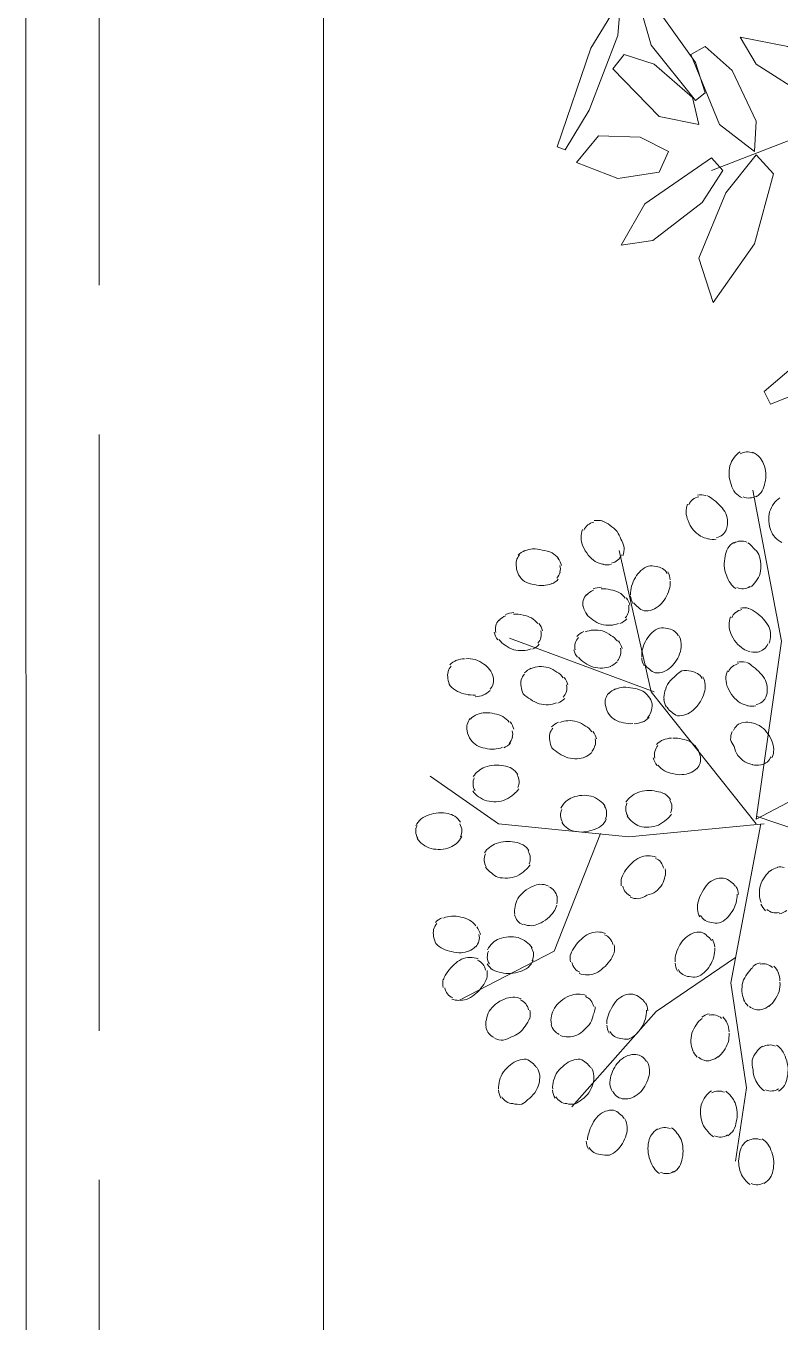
# Model space of a CAD drawing. Header units: metres. Extents: x 14 to 155, y 0 to 125.
# Drawn here: x 18.404 to 19.162, y 118.012 to 119.317 of the extents above; entities that cross this region are included whole.
import ezdxf

# ---------------------------------------------------------------- set-up
doc = ezdxf.new("R2010")
doc.units = ezdxf.units.M
doc.layers.add('PDF_Geometry', color=7, linetype='Continuous', true_color=0xc0c0c0)

msp = doc.modelspace()

# ---------------------------------------------------------------- linework, layer by layer
at = {"layer": 'PDF_Geometry', "color": 0, "lineweight": 5}
msp.add_lwpolyline([(18.7041, 90.0848), (18.4048, 90.3857), (18.4036, 121.0868), (40.4037, 121.0877), (40.4048, 90.3865), (40.1056, 90.3865), (40.1044, 120.7884), (18.7029, 120.7876), (18.7041, 90.3857)], dxfattribs=at)
at = {"layer": 'PDF_Geometry', "color": 0, "lineweight": 0}
for points in [[(18.4773, 119.6562), (18.4773, 119.056)], [(19.2951, 119.2497), (19.0934, 119.1713)], [(18.4773, 118.9056), (18.4773, 118.3054)], [(19.3687, 118.7552), (19.3479, 118.7088), (19.263, 118.584), (19.1382, 118.5184), (19.1638, 118.6976), (19.135, 118.8496)], [(19.1382, 118.5135), (19.0326, 118.6464), (19.0006, 118.7888)], [(19.0358, 118.6464), (18.8902, 118.7007)], [(19.1463, 118.5135), (19.0103, 118.5007), (18.879, 118.5135), (18.8102, 118.5615)], [(19.1431, 118.5135), (19.1127, 118.3535), (19.1287, 118.2478), (19.1175, 118.1742)], [(19.4392, 118.4703), (19.3767, 118.4495), (19.2887, 118.4703), (19.1383, 118.5215)], [(19.1175, 118.3791), (19.0375, 118.3247), (18.9527, 118.2286)], [(18.4773, 118.1551), (18.4774, 117.5549)]]:
    msp.add_lwpolyline(points, dxfattribs=at)
for points in [[(18.9462, 119.1921), (18.9702, 119.2321), (18.999, 119.3073), (19.0022, 119.3442), (18.9718, 119.2945), (18.9382, 119.1953)], [(19.087, 119.2497), (19.0774, 119.28), (19.0454, 119.3249), (19.0214, 119.3361), (19.0326, 119.2977), (19.0774, 119.2417)], [(19.2278, 119.2369), (19.191, 119.2449), (19.1382, 119.2785), (19.1222, 119.3057), (19.1702, 119.2962), (19.2358, 119.2498)], [(19.087, 119.2961), (19.1142, 119.2721), (19.1382, 119.2209), (19.1366, 119.1904), (19.1015, 119.2177), (19.0726, 119.2881)], [(19.0054, 119.2881), (19.0358, 119.2785), (19.0743, 119.2449), (19.0806, 119.2177), (19.0407, 119.2257), (18.9942, 119.2737)], [(19.0214, 119.2049), (19.0502, 119.1904), (19.0406, 119.1696), (18.999, 119.1632), (18.9574, 119.1793), (18.9798, 119.2064)], [(19.1046, 119.1713), (19.0838, 119.1393), (19.0342, 119.1009), (19.0023, 119.0961), (19.0263, 119.1377), (19.0934, 119.1841)], [(19.1078, 119.1489), (19.1382, 119.1873), (19.1558, 119.1681), (19.1366, 119.0977), (19.095, 119.0384), (19.0806, 119.0833)], [(19.1463, 118.9488), (19.1782, 118.976), (19.2407, 119.0048), (19.2743, 119.0048), (19.2375, 118.9696), (19.1527, 118.936)]]:
    msp.add_lwpolyline(points, close=True, dxfattribs=at)
for points in [[(19.1221, 118.8882, 0.112979), (19.1161, 118.8824, 0.092185), (19.1119, 118.8741, 0.074265), (19.111, 118.8646, 0.074849), (19.1131, 118.8552, 0.088992), (19.1171, 118.847, 0.102553), (19.1242, 118.8418)], [(19.1384, 118.843, 0.107116), (19.1444, 118.8488, 0.092185), (19.1471, 118.8571, 0.074265), (19.1479, 118.8666, 0.074849), (19.1458, 118.8761, 0.088992), (19.1418, 118.8826, 0.102553), (19.1347, 118.8878)], [(19.0693, 118.8356, 0.102), (19.0678, 118.8273, 0.09382), (19.0697, 118.8189, 0.075517), (19.0749, 118.8098, 0.072693), (19.0821, 118.8034, 0.088362), (19.0902, 118.8007)], [(19.1079, 118.8092, 0.102), (19.1094, 118.8175, 0.09382), (19.1077, 118.826, 0.075517), (19.1024, 118.8334, 0.072693), (19.0953, 118.8398, 0.088362), (19.0887, 118.8442)], [(19.1621, 118.8418, 0.112979), (19.1561, 118.836, 0.092185), (19.1518, 118.8277, 0.074265), (19.1511, 118.8182, 0.074849), (19.1531, 118.8088, 0.088992), (19.1572, 118.8022, 0.102553), (19.1642, 118.797)], [(18.9637, 118.81, 0.102), (18.9622, 118.8017, 0.09382), (18.964, 118.7933, 0.075517), (18.9694, 118.7842, 0.072693), (18.9764, 118.7778, 0.088362), (18.9846, 118.775)], [(19.004, 118.7836, 0.102), (19.0055, 118.7919, 0.09382), (19.0021, 118.8004, 0.075517), (18.9983, 118.8078, 0.072693), (18.9912, 118.8142, 0.088362), (18.9831, 118.8186)], [(19.1157, 118.797, 0.112979), (19.1097, 118.7912, 0.092185), (19.1071, 118.783, 0.074265), (19.1062, 118.7734, 0.074849), (19.1083, 118.764, 0.088992), (19.1123, 118.7558, 0.102553), (19.1178, 118.7506)], [(19.132, 118.7518, 0.112979), (19.138, 118.7577, 0.088824), (19.1423, 118.7659, 0.074265), (19.143, 118.7754, 0.074849), (19.141, 118.7848, 0.088992), (19.1354, 118.7914, 0.102553), (19.13, 118.7966)], [(18.9394, 118.7808, 0.087268), (18.933, 118.7865, 0.079764), (18.923, 118.7893, 0.081618), (18.9134, 118.7904)], [(18.8971, 118.7786, 0.116174), (18.897, 118.772, 0.105482), (18.8992, 118.7645, 0.087268), (18.9051, 118.7575, 0.072677), (18.9151, 118.7545, 0.081618), (18.9246, 118.7537)], [(19.044, 118.7707, 0.132733), (19.0376, 118.7727, 0.102689), (19.0298, 118.7732, 0.089013), (19.0224, 118.7687, 0.073797), (19.0168, 118.7617, 0.072677), (19.013, 118.7529, 0.090683), (19.0119, 118.7443)], [(19.0197, 118.7318, 0.12226), (19.0255, 118.728, 0.102689), (19.0338, 118.7291, 0.089013), (19.0413, 118.7337, 0.073797), (19.0469, 118.7408, 0.072677), (19.0507, 118.7495, 0.090683), (19.0518, 118.7581)], [(19.0066, 118.7409, 0.087268), (19.0002, 118.7466, 0.072677), (18.9918, 118.7494, 0.081618), (18.9822, 118.7503)], [(18.9186, 118.7152, 0.087268), (18.9122, 118.7209, 0.079764), (18.9037, 118.7237, 0.081618), (18.8942, 118.7247)], [(18.9675, 118.7247, 0.087268), (18.9739, 118.719, 0.079764), (18.9823, 118.7146, 0.081618), (18.9919, 118.7137)], [(19.1125, 118.7219, 0.102), (19.111, 118.7137, 0.09382), (19.1128, 118.7052, 0.075517), (19.1182, 118.6961, 0.072693), (19.1253, 118.6898, 0.088362), (19.1318, 118.6871)], [(19.1512, 118.6956, 0.102), (19.1527, 118.7038, 0.09382), (19.1509, 118.7124, 0.075517), (19.1455, 118.7198, 0.072693), (19.1385, 118.7261, 0.088362), (19.1303, 118.7306)], [(18.9986, 118.6976, 0.087268), (18.9922, 118.7034, 0.079764), (18.9837, 118.7078, 0.081618), (18.9742, 118.7087)], [(19.0552, 118.7082, 0.132733), (19.0488, 118.7103, 0.102689), (19.0411, 118.7108, 0.089013), (19.0336, 118.7063, 0.073797), (19.028, 118.6992, 0.072677), (19.0241, 118.6905, 0.090683), (19.0232, 118.6819)], [(18.8795, 118.6991, 0.087268), (18.8858, 118.6934, 0.072677), (18.8943, 118.6889, 0.081618), (18.9038, 118.6881)], [(19.0309, 118.6693, 0.132733), (19.0368, 118.6656, 0.102689), (19.045, 118.6667, 0.089013), (19.0525, 118.6713, 0.073797), (19.0581, 118.6783, 0.072677), (19.062, 118.6871, 0.090683), (19.0629, 118.6957)], [(18.8737, 118.6549, 0.126761), (18.8736, 118.6615, 0.105482), (18.87, 118.669, 0.087268), (18.8642, 118.6745, 0.072677), (18.8557, 118.679, 0.081618), (18.8462, 118.6799)], [(18.9594, 118.6815, 0.087268), (18.9658, 118.6758, 0.079764), (18.9743, 118.6714, 0.081618), (18.9838, 118.6705)], [(18.8283, 118.6666, 0.116174), (18.8282, 118.6599, 0.105482), (18.8304, 118.6525, 0.087268), (18.8378, 118.647, 0.079764), (18.8463, 118.6442, 0.081618), (18.8558, 118.6433)], [(18.9442, 118.6608, 0.087268), (18.9378, 118.6665, 0.079764), (18.9293, 118.6709, 0.081618), (18.9199, 118.6719)], [(19.0792, 118.665, 0.12226), (19.0728, 118.6672, 0.102689), (19.0635, 118.6676, 0.089013), (19.0576, 118.663, 0.073797), (19.0504, 118.656, 0.072677), (19.0465, 118.6473, 0.090683), (19.0456, 118.6387)], [(19.1093, 118.6676, 0.102), (19.1078, 118.6593, 0.09382), (19.1096, 118.6508, 0.075517), (19.115, 118.6418, 0.072693), (19.1221, 118.6354, 0.088362), (19.1303, 118.6326)], [(19.148, 118.6412, 0.102), (19.1495, 118.6495, 0.09382), (19.1477, 118.658, 0.075517), (19.1423, 118.6654, 0.072693), (19.1352, 118.6718, 0.088362), (19.1287, 118.6762)], [(18.9019, 118.6586, 0.116174), (18.9018, 118.652, 0.105482), (18.904, 118.6445, 0.087268), (18.9114, 118.639, 0.079764), (18.9199, 118.6346, 0.081618), (18.9294, 118.6336)], [(19.0533, 118.6261, 0.132733), (19.0592, 118.6225, 0.102689), (19.0674, 118.6236, 0.089013), (19.0749, 118.6281, 0.073797), (19.0821, 118.6367, 0.072677), (19.086, 118.6454, 0.090683), (19.0869, 118.6541)], [(19.0322, 118.6261, 0.116174), (19.0337, 118.6344, 0.105482), (19.03, 118.6419, 0.087268), (19.0242, 118.6473, 0.072677), (19.0142, 118.6502, 0.081618), (19.0046, 118.6511)], [(18.9867, 118.6394, 0.116174), (18.9866, 118.6328, 0.105482), (18.9905, 118.6237, 0.087268), (18.9963, 118.6182, 0.079764), (19.0047, 118.6154, 0.081618), (19.0142, 118.6145)], [(18.8475, 118.6138, 0.116174), (18.8474, 118.6072, 0.105482), (18.8512, 118.5981, 0.087268), (18.8571, 118.5926, 0.072677), (18.8655, 118.5897, 0.081618), (18.875, 118.5888)], [(18.8898, 118.616, 0.087268), (18.8834, 118.6217, 0.079764), (18.875, 118.6245, 0.081618), (18.8654, 118.6254)], [(18.973, 118.6064, 0.087268), (18.9667, 118.6121, 0.079764), (18.9581, 118.6165, 0.081618), (18.9487, 118.6175)], [(19.1544, 118.5804, 0.102), (19.1559, 118.5886, 0.09382), (19.1541, 118.5971, 0.075517), (19.1488, 118.6061, 0.072693), (19.1417, 118.6125, 0.088362), (19.1335, 118.6153)], [(18.9307, 118.6042, 0.116174), (18.9306, 118.5975, 0.105482), (18.9328, 118.5901, 0.087268), (18.9402, 118.5846, 0.079764), (18.9488, 118.5802, 0.081618), (18.9582, 118.5792)], [(19.1141, 118.6067, 0.102), (19.1126, 118.5985, 0.09382), (19.1161, 118.5916, 0.075517), (19.1198, 118.5825, 0.072693), (19.1269, 118.5761, 0.088362), (19.135, 118.5734)], [(19.0818, 118.5749, 0.126761), (19.0817, 118.5831, 0.105482), (19.078, 118.5906, 0.087268), (19.0722, 118.5961, 0.072677), (19.0638, 118.599, 0.081618), (19.0543, 118.5999)], [(18.8984, 118.5633, 0.107116), (18.8926, 118.5693, 0.092185), (18.8843, 118.572, 0.074265), (18.8748, 118.5728, 0.074849), (18.8654, 118.5707, 0.088992), (18.8588, 118.5667, 0.102553), (18.8537, 118.5612)], [(19.0395, 118.5727, 0.087268), (19.0459, 118.567, 0.079764), (19.0543, 118.5642, 0.081618), (19.0639, 118.5632)], [(18.8532, 118.547, 0.112979), (18.859, 118.541, 0.092185), (18.8673, 118.5368, 0.074265), (18.8768, 118.5359, 0.074849), (18.8862, 118.538, 0.088992), (18.8944, 118.5436, 0.102553), (18.8995, 118.549)], [(18.9864, 118.5312, 0.112979), (18.9806, 118.5372, 0.092185), (18.9724, 118.5415, 0.074265), (18.9628, 118.5423, 0.074849), (18.9534, 118.5403, 0.088992), (18.9469, 118.5363, 0.102553), (18.9417, 118.5293)], [(19.0521, 118.5377, 0.112979), (19.0463, 118.5437, 0.092185), (19.038, 118.5463, 0.074265), (19.0284, 118.5472, 0.074849), (19.0191, 118.5451, 0.088992), (19.0125, 118.5411, 0.102553), (19.0073, 118.5356)], [(18.8408, 118.5153, 0.112979), (18.835, 118.5213, 0.092185), (18.8284, 118.5239, 0.074265), (18.8188, 118.5248, 0.074849), (18.8094, 118.5227, 0.088992), (18.8012, 118.5187, 0.102553), (18.796, 118.5116)], [(19.0085, 118.5214, 0.112979), (19.0143, 118.5154, 0.092185), (19.0209, 118.5112, 0.074265), (19.0304, 118.5103, 0.074849), (19.0399, 118.5124, 0.088992), (19.048, 118.518, 0.102553), (19.0532, 118.5235)], [(18.9428, 118.515, 0.112979), (18.9487, 118.509, 0.092185), (18.9553, 118.5063, 0.074265), (18.9649, 118.5055, 0.074849), (18.9743, 118.5076, 0.088992), (18.9824, 118.5115, 0.102553), (18.9876, 118.5187)], [(18.7972, 118.499, 0.107116), (18.8031, 118.493, 0.092185), (18.8113, 118.4888, 0.074265), (18.8208, 118.4879, 0.074849), (18.8302, 118.49, 0.088992), (18.8368, 118.494, 0.102553), (18.842, 118.501)], [(18.9815, 118.5039), (18.9351, 118.3855), (18.8391, 118.3359, -0.102), (18.8322, 118.3373)], [(18.9097, 118.4864, 0.112979), (18.9038, 118.4924, 0.088824), (18.8955, 118.4951, 0.074265), (18.886, 118.4959, 0.074849), (18.8767, 118.4939, 0.088992), (18.87, 118.4899, 0.102553), (18.8648, 118.4844)], [(18.8661, 118.4702, 0.107116), (18.8719, 118.4642, 0.088824), (18.8785, 118.4599, 0.074265), (18.888, 118.4591, 0.074849), (18.8975, 118.4611, 0.088992), (18.9056, 118.4668, 0.102553), (18.9108, 118.4723)], [(19.0378, 118.48, 0.102), (19.0296, 118.4815, 0.09382), (19.0211, 118.4798, 0.075517), (19.0136, 118.4744, 0.072693), (19.0073, 118.4673, 0.088362), (19.0029, 118.4591, 0.109496), (19.0026, 118.4514)], [(19.0115, 118.4398, 0.102), (19.0197, 118.4383, 0.09382), (19.0283, 118.4417, 0.075517), (19.0373, 118.4454, 0.072693), (19.0436, 118.4526, 0.088362), (19.0464, 118.4607)], [(19.1128, 118.4554, 0.132733), (19.1053, 118.459, 0.102689), (19.0971, 118.4579, 0.089013), (19.0896, 118.4534, 0.073797), (19.084, 118.4448, 0.072677), (19.0801, 118.4361, 0.090683), (19.0792, 118.4274)], [(19.1527, 118.4667, 0.087268), (19.147, 118.4604, 0.072677), (19.1425, 118.4518, 0.081618), (19.1415, 118.4424)], [(18.929, 118.4513, 0.102), (18.9207, 118.4528, 0.09382), (18.9139, 118.4509, 0.075517), (18.9048, 118.4456, 0.072693), (18.8985, 118.4385, 0.088362), (18.8957, 118.4303, 0.109496), (18.8954, 118.4226)], [(18.9042, 118.4126, 0.102), (18.9125, 118.4111, 0.09382), (18.9194, 118.4129, 0.075517), (18.9284, 118.4183, 0.072693), (18.9348, 118.4253, 0.088362), (18.9376, 118.4318)], [(19.0869, 118.4165, 0.12226), (19.0933, 118.4143, 0.102689), (19.101, 118.4139, 0.089013), (19.1085, 118.4184, 0.073797), (19.1141, 118.4255, 0.072677), (19.118, 118.4342, 0.090683), (19.119, 118.4428)], [(18.8562, 118.4111, 0.087268), (18.8498, 118.4168, 0.072677), (18.8413, 118.4197, 0.081618), (18.8318, 118.4206)], [(18.8138, 118.4074, 0.116174), (18.8138, 118.4007, 0.105482), (18.816, 118.3932, 0.087268), (18.8234, 118.3878, 0.079764), (18.8319, 118.385, 0.081618), (18.8414, 118.3839)], [(18.9866, 118.4033, 0.102), (18.9784, 118.4048, 0.09382), (18.9699, 118.4029, 0.075517), (18.9624, 118.3976, 0.072693), (18.9561, 118.3905, 0.088362), (18.9517, 118.3823)], [(19.0888, 118.401, 0.12226), (19.0829, 118.4047, 0.102689), (19.0747, 118.4035, 0.089013), (19.0673, 118.399, 0.073797), (19.0616, 118.392, 0.072677), (19.0577, 118.3832, 0.090683), (19.0568, 118.3746)], [(18.9128, 118.3888, 0.107116), (18.907, 118.3948, 0.092185), (18.8988, 118.3991, 0.074265), (18.8892, 118.3999, 0.074849), (18.8798, 118.3979, 0.088992), (18.8732, 118.3939, 0.102553), (18.8681, 118.3867)], [(18.9603, 118.363, 0.102), (18.9685, 118.3615, 0.09382), (18.977, 118.3633, 0.075517), (18.9845, 118.3686, 0.072693), (18.9909, 118.3757, 0.088362), (18.9953, 118.3838, 0.109496), (18.9955, 118.3917)], [(18.8586, 118.3777, 0.102), (18.8503, 118.3792, 0.09382), (18.8419, 118.3773, 0.075517), (18.8344, 118.372, 0.072693), (18.8281, 118.3649, 0.088362), (18.8237, 118.3567)], [(19.0645, 118.362, 0.132733), (19.0709, 118.3599, 0.102689), (19.0786, 118.3595, 0.089013), (19.0861, 118.364, 0.073797), (19.0917, 118.371, 0.072677), (19.0956, 118.3798, 0.090683), (19.0966, 118.3884)], [(18.8677, 118.3726, 0.112979), (18.8735, 118.3666, 0.092185), (18.8817, 118.3639, 0.074265), (18.8912, 118.3631, 0.074849), (18.9007, 118.3651, 0.088992), (18.9088, 118.3691, 0.102553), (18.914, 118.3763)], [(19.135, 118.369, 0.087268), (19.1293, 118.3627, 0.072677), (19.1248, 118.3542, 0.081618), (19.124, 118.3448)], [(18.8407, 118.3359, 0.09382), (18.849, 118.3377, 0.075517), (18.8564, 118.343, 0.072693), (18.8628, 118.3501, 0.088362), (18.8672, 118.3582)], [(19.1511, 118.3299, 0.087268), (19.1568, 118.3363, 0.072677), (19.1613, 118.3448, 0.081618), (19.1622, 118.3543)], [(18.9674, 118.3408, 0.102), (18.9592, 118.3423, 0.09382), (18.9506, 118.3405, 0.075517), (18.9416, 118.3352, 0.072693), (18.9353, 118.3281, 0.088362), (18.9324, 118.3199)], [(19.0216, 118.3386, 0.12226), (19.0141, 118.3422, 0.102689), (19.0059, 118.3411, 0.089013), (18.9984, 118.3366, 0.073797), (18.9928, 118.328, 0.072677), (18.9889, 118.3192, 0.090683), (18.9879, 118.3122)], [(18.9018, 118.3376, 0.102), (18.8935, 118.3391, 0.09382), (18.8851, 118.3373, 0.075517), (18.876, 118.332, 0.072693), (18.8696, 118.3249, 0.088362), (18.8668, 118.3167, 0.109496), (18.8665, 118.3089)], [(18.9411, 118.3006, 0.102), (18.9493, 118.2991, 0.09382), (18.9579, 118.3009, 0.075517), (18.9653, 118.3062, 0.072693), (18.9716, 118.3133, 0.088362), (18.9744, 118.3214, 0.109496), (18.9763, 118.3293)], [(18.8754, 118.2974, 0.102), (18.8837, 118.2959, 0.09382), (18.8922, 118.2993, 0.075517), (18.8996, 118.303, 0.072693), (18.906, 118.3101, 0.088362), (18.9104, 118.3182)], [(18.9957, 118.2997, 0.12226), (19.0021, 118.2975, 0.102689), (19.0098, 118.297, 0.089013), (19.0173, 118.3016, 0.073797), (19.0229, 118.3087, 0.072677), (19.0268, 118.3174, 0.090683), (19.0278, 118.326)], [(19.0839, 118.3178, 0.087268), (19.0781, 118.3115, 0.072677), (19.0736, 118.303, 0.081618), (19.0727, 118.2935)], [(19.0999, 118.2788, 0.087268), (19.1056, 118.2851, 0.072677), (19.1101, 118.2936, 0.081618), (19.111, 118.303)], [(19.1445, 118.2897, 0.107116), (19.1385, 118.2839, 0.092185), (19.1343, 118.2757, 0.074265), (19.1351, 118.2661, 0.074849), (19.1371, 118.2567, 0.088992), (19.1411, 118.2501, 0.102553), (19.1466, 118.2449)], [(19.1608, 118.2445, 0.112979), (19.1668, 118.2503, 0.092185), (19.1695, 118.2586, 0.074265), (19.1703, 118.2681, 0.074849), (19.1682, 118.2775, 0.088992), (19.1642, 118.2857, 0.102553), (19.1588, 118.2909)], [(18.9128, 118.2729, 0.12226), (18.9069, 118.2766, 0.102689), (18.8987, 118.2755, 0.089013), (18.8912, 118.271, 0.073797), (18.884, 118.2639, 0.072677), (18.8801, 118.2552, 0.090683), (18.8791, 118.2466)], [(18.9672, 118.2729, 0.12226), (18.9613, 118.2766, 0.102689), (18.9531, 118.2755, 0.089013), (18.9456, 118.271, 0.073797), (18.9384, 118.2639, 0.072677), (18.9345, 118.2552, 0.090683), (18.9336, 118.2466)], [(19.0232, 118.2793, 0.132733), (19.0173, 118.2815, 0.102689), (19.009, 118.2803, 0.089013), (19.0016, 118.2757, 0.073797), (18.996, 118.2687, 0.072677), (18.9922, 118.26, 0.090683), (18.9911, 118.2514)], [(18.9989, 118.2388, 0.132733), (19.0053, 118.2367, 0.102689), (19.0131, 118.2379, 0.089013), (19.0205, 118.2424, 0.073797), (19.0261, 118.2494, 0.072677), (19.03, 118.2582, 0.090683), (19.031, 118.2668)], [(18.8869, 118.234, 0.132733), (18.8933, 118.232, 0.102689), (18.9026, 118.2315, 0.089013), (18.9084, 118.236, 0.073797), (18.9157, 118.243, 0.072677), (18.9196, 118.2517, 0.090683), (18.9205, 118.2604)], [(18.9414, 118.234, 0.132733), (18.9477, 118.232, 0.102689), (18.9554, 118.2315, 0.089013), (18.9629, 118.236, 0.073797), (18.97, 118.243, 0.072677), (18.974, 118.2517, 0.090683), (18.9749, 118.2604)], [(19.0933, 118.2449, 0.112979), (19.0873, 118.2391, 0.088824), (19.0831, 118.2308, 0.074265), (19.0823, 118.2213, 0.074849), (19.0843, 118.2119, 0.088992), (19.09, 118.2037, 0.102553), (19.0954, 118.1985)], [(19.1096, 118.1996, 0.112979), (19.1156, 118.2054, 0.088824), (19.1183, 118.2138, 0.074265), (19.119, 118.2233, 0.074849), (19.1171, 118.2327, 0.088992), (19.113, 118.2393, 0.102553), (19.1076, 118.2444)], [(19.0008, 118.2217, 0.12226), (18.9949, 118.2254, 0.102689), (18.9866, 118.2243, 0.089013), (18.9792, 118.2198, 0.073797), (18.9736, 118.2112, 0.072677), (18.9698, 118.2023, 0.090683), (18.9687, 118.1954)], [(18.9749, 118.1828, 0.132733), (18.9813, 118.1808, 0.102689), (18.9907, 118.1802, 0.089013), (18.9981, 118.1848, 0.073797), (19.0037, 118.1918, 0.072677), (19.0075, 118.2006, 0.090683), (19.0086, 118.2092)], [(19.039, 118.2065, 0.112979), (19.033, 118.2007, 0.088824), (19.0302, 118.194, 0.074265), (19.0295, 118.1844, 0.074849), (19.0315, 118.1751, 0.088992), (19.0355, 118.1669, 0.102553), (19.041, 118.1617)], [(19.0552, 118.1629, 0.112979), (19.0612, 118.1687, 0.088824), (19.0639, 118.1769, 0.074265), (19.0646, 118.1865, 0.074849), (19.0627, 118.1959, 0.088992), (19.0586, 118.2024, 0.102553), (19.0531, 118.2076)], [(19.1464, 118.1516, 0.112979), (19.1524, 118.1574, 0.092185), (19.1551, 118.1642, 0.074265), (19.1559, 118.1737, 0.074849), (19.1539, 118.183, 0.088992), (19.1499, 118.1913, 0.102553), (19.1443, 118.1964)], [(19.1302, 118.1953, 0.112979), (19.1242, 118.1895, 0.092185), (19.1215, 118.1812, 0.074265), (19.1207, 118.1717, 0.074849), (19.1227, 118.1622, 0.088992), (19.1267, 118.1557, 0.102553), (19.1322, 118.1505)]]:
    msp.add_lwpolyline(points, format="xyb", dxfattribs=at)
for centre, radius, start, end in [((19.0833, 118.8287), 0.0145, 101.4224, 128.1323), ((18.9777, 118.8031), 0.0145, 101.4224, 128.1323), ((18.9132, 118.7708), 0.0196, 112.6548, 137.2282), ((18.928, 118.7703), 0.0133, 345.5536, 14.4508), ((18.9899, 118.7904), 0.0145, 281.4224, 308.1323), ((18.9248, 118.7732), 0.0196, 292.6548, 317.2282), ((18.982, 118.7307), 0.0196, 112.6548, 137.2282), ((18.9784, 118.7351), 0.0145, 165.9421, 192.4485), ((18.9969, 118.7303), 0.0133, 345.5536, 14.4508), ((18.894, 118.7051), 0.0196, 112.6548, 137.2282), ((18.9937, 118.7333), 0.0196, 292.6548, 317.2282), ((19.1266, 118.7151), 0.0145, 101.4224, 128.1323), ((18.8892, 118.7097), 0.0133, 165.5536, 194.4508), ((18.9088, 118.7047), 0.0133, 345.5536, 14.4508), ((18.9724, 118.6891), 0.0196, 112.6548, 137.2282), ((18.9057, 118.7077), 0.0196, 292.6548, 317.2282), ((18.9703, 118.6919), 0.0145, 165.9421, 192.4485), ((18.9877, 118.6873), 0.0145, 345.9421, 12.4485), ((18.8444, 118.6603), 0.0196, 112.6548, 137.2282), ((18.9196, 118.6523), 0.0196, 112.6548, 137.2282), ((18.984, 118.6901), 0.0196, 292.6548, 317.2282), ((19.1234, 118.6607), 0.0145, 101.4224, 128.1323), ((18.9334, 118.6504), 0.0145, 345.9421, 12.4485), ((18.8561, 118.6613), 0.0196, 292.6548, 317.2282), ((18.9313, 118.6532), 0.0196, 292.6548, 317.2282), ((19.0044, 118.6315), 0.0196, 112.6548, 137.2282), ((19.1355, 118.648), 0.0145, 281.4224, 308.1323), ((18.8652, 118.6058), 0.0196, 112.6548, 137.2282), ((18.9468, 118.5979), 0.0196, 112.6548, 137.2282), ((19.0161, 118.634), 0.0196, 292.6548, 317.2282), ((19.1282, 118.6015), 0.0145, 101.4224, 128.1323), ((18.88, 118.6038), 0.0133, 345.5536, 14.4508), ((18.8768, 118.6084), 0.0196, 292.6548, 317.2282), ((18.9621, 118.5961), 0.0145, 345.9421, 12.4485), ((19.0525, 118.5803), 0.0196, 112.6548, 137.2282), ((18.9584, 118.5988), 0.0196, 292.6548, 317.2282), ((19.0492, 118.5832), 0.0133, 165.5536, 194.4508), ((19.1404, 118.5873), 0.0145, 281.4224, 308.1323), ((19.0641, 118.5828), 0.0196, 292.6548, 317.2282), ((19.163, 118.4558), 0.0145, 75.9421, 102.4485), ((19.1611, 118.4405), 0.0196, 202.6548, 227.2282), ((18.83, 118.4011), 0.0196, 112.6548, 137.2282), ((19.1584, 118.4384), 0.0145, 255.9421, 282.4485), ((18.8465, 118.399), 0.0133, 345.5536, 14.4508), ((18.8416, 118.4035), 0.0196, 292.6548, 317.2282), ((19.1454, 118.3582), 0.0145, 75.9421, 102.4485), ((19.1426, 118.3561), 0.0196, 22.6548, 47.2282), ((19.1436, 118.3445), 0.0196, 202.6548, 227.2282), ((19.1407, 118.3408), 0.0145, 255.9421, 282.4485), ((19.0942, 118.307), 0.0145, 75.9421, 102.4485), ((19.0914, 118.3049), 0.0196, 22.6548, 47.2282), ((19.0923, 118.2932), 0.0196, 202.6548, 227.2282), ((19.0895, 118.2896), 0.0145, 255.9421, 282.4485)]:
    msp.add_arc(centre, radius, start, end, dxfattribs=at)
for points in [[(19.1287, 118.888), (19.1264, 118.8879), (19.1242, 118.8871), (19.1223, 118.886)], [(19.1352, 118.8868), (19.1332, 118.8877), (19.1309, 118.8882), (19.1287, 118.888)], [(19.0745, 118.8402), (19.0727, 118.8387), (19.0714, 118.8369), (19.0705, 118.8348)], [(19.0876, 118.8443), (19.0849, 118.8449), (19.082, 118.8449), (19.0792, 118.8445)], [(19.1253, 118.8429), (19.1273, 118.8419), (19.1296, 118.8415), (19.1318, 118.8417)], [(19.1318, 118.8417), (19.1341, 118.8417), (19.1362, 118.8425), (19.1382, 118.8436)], [(18.9688, 118.8146), (18.967, 118.8131), (18.9657, 118.8113), (18.9649, 118.8092)], [(18.9836, 118.8187), (18.9809, 118.8193), (18.978, 118.8193), (18.9753, 118.8189)], [(19.1045, 118.8047), (19.1062, 118.8061), (19.1076, 118.808), (19.1084, 118.8101)], [(19.0897, 118.8005), (19.0924, 118.7998), (19.0953, 118.7998), (19.098, 118.8003)], [(19.0985, 118.8018), (19.1007, 118.8023), (19.1028, 118.8032), (19.1045, 118.8046)], [(19.1223, 118.7983), (19.12, 118.7982), (19.1179, 118.7975), (19.1159, 118.7963)], [(19.1288, 118.7971), (19.1268, 118.7981), (19.1245, 118.7985), (19.1223, 118.7983)], [(18.9003, 118.7845), (18.8988, 118.7828), (18.8976, 118.7808), (18.8971, 118.7786)], [(18.9138, 118.7904), (18.9109, 118.7902), (18.9081, 118.7896), (18.9054, 118.7885)], [(18.9989, 118.7791), (19.0007, 118.7805), (19.002, 118.7824), (19.0028, 118.7845)], [(18.9425, 118.7736), (18.9418, 118.7763), (18.9406, 118.7789), (18.9388, 118.7811)], [(18.9841, 118.7749), (18.9868, 118.7742), (18.9897, 118.7742), (18.9924, 118.7747)], [(19.0486, 118.7658), (19.0475, 118.7678), (19.046, 118.7695), (19.044, 118.7707)], [(18.9378, 118.7611), (18.9393, 118.7628), (18.9404, 118.7648), (18.941, 118.7669)], [(19.0518, 118.7592), (19.0515, 118.7621), (19.0507, 118.7648), (19.0493, 118.7672)], [(18.9243, 118.7536), (18.9272, 118.7538), (18.93, 118.7544), (18.9326, 118.7555)], [(18.9675, 118.7444), (18.966, 118.7427), (18.9649, 118.7408), (18.9643, 118.7386)], [(18.9826, 118.7519), (18.9797, 118.7517), (18.9769, 118.7512), (18.9742, 118.7501)], [(19.1189, 118.7516), (19.121, 118.7507), (19.1232, 118.7502), (19.1255, 118.7504)], [(19.1255, 118.7504), (19.1277, 118.7505), (19.1299, 118.7513), (19.1318, 118.7525)], [(18.9644, 118.732), (18.9651, 118.7293), (18.9663, 118.7267), (18.9681, 118.7245)], [(19.0113, 118.7336), (19.0106, 118.7363), (19.0094, 118.7389), (19.0076, 118.7411)], [(19.0119, 118.7431), (19.0122, 118.7403), (19.013, 118.7376), (19.0144, 118.7351)], [(19.0151, 118.7366), (19.0162, 118.7347), (19.0177, 118.733), (19.0197, 118.7318)], [(19.1308, 118.7306), (19.1281, 118.7313), (19.1252, 118.7313), (19.1225, 118.7308)], [(18.8795, 118.7188), (18.878, 118.7171), (18.8768, 118.7152), (18.8763, 118.713)], [(18.8946, 118.7263), (18.8916, 118.7261), (18.8888, 118.7256), (18.8862, 118.7245)], [(19.0066, 118.7211), (19.0081, 118.7228), (19.0092, 118.7247), (19.0098, 118.7269)], [(19.1176, 118.7265), (19.1158, 118.7251), (19.1145, 118.7232), (19.1137, 118.7212)], [(18.8748, 118.7065), (18.8754, 118.7037), (18.8766, 118.7011), (18.8784, 118.699)], [(18.9232, 118.708), (18.9226, 118.7107), (18.9214, 118.7133), (18.9196, 118.7155)], [(18.9745, 118.7087), (18.9716, 118.7085), (18.9688, 118.708), (18.9662, 118.7068)], [(18.9915, 118.7136), (18.9944, 118.7138), (18.9972, 118.7143), (18.9998, 118.7155)], [(19.0598, 118.7034), (19.0586, 118.7053), (19.0571, 118.707), (19.0552, 118.7082)], [(18.9186, 118.6955), (18.9201, 118.6972), (18.9212, 118.6991), (18.9217, 118.7013)], [(18.9595, 118.7013), (18.958, 118.6996), (18.9569, 118.6976), (18.9563, 118.6955)], [(19.0033, 118.6903), (19.0027, 118.693), (19.0014, 118.6957), (18.9997, 118.6978)], [(19.0629, 118.6953), (19.0627, 118.6981), (19.0619, 118.7008), (19.0605, 118.7033)], [(19.1461, 118.6895), (19.1479, 118.6909), (19.1492, 118.6928), (19.15, 118.6948)], [(18.845, 118.6799), (18.8421, 118.6797), (18.8392, 118.6792), (18.8366, 118.678)], [(18.9035, 118.688), (18.9064, 118.6882), (18.9092, 118.6887), (18.9118, 118.6899)], [(18.9548, 118.6888), (18.9555, 118.6861), (18.9567, 118.6835), (18.9585, 118.6813)], [(18.9986, 118.6779), (19.0001, 118.6795), (19.0012, 118.6815), (19.0018, 118.6837)], [(19.0231, 118.6807), (19.0234, 118.6779), (19.0241, 118.6751), (19.0255, 118.6727)], [(19.1329, 118.6869), (19.1356, 118.6862), (19.1385, 118.6862), (19.1412, 118.6867)], [(19.1401, 118.6866), (19.1423, 118.6871), (19.1444, 118.688), (19.1461, 118.6894)], [(18.8315, 118.6724), (18.83, 118.6707), (18.8288, 118.6688), (18.8283, 118.6666)], [(18.9202, 118.672), (18.9172, 118.6718), (18.9144, 118.6712), (18.9118, 118.6701)], [(18.9835, 118.6704), (18.9864, 118.6705), (18.9892, 118.6711), (18.9919, 118.6722)], [(19.0264, 118.6742), (19.0275, 118.6722), (19.029, 118.6705), (19.031, 118.6693)], [(19.1144, 118.6721), (19.1126, 118.6706), (19.1113, 118.6688), (19.1105, 118.6667)], [(19.1276, 118.6763), (19.1249, 118.6769), (19.122, 118.6769), (19.1193, 118.6765)], [(18.8706, 118.6491), (18.8721, 118.6508), (18.8732, 118.6527), (18.8737, 118.6549)], [(18.9051, 118.6645), (18.9036, 118.6628), (18.9024, 118.6608), (18.9019, 118.6586)], [(18.9488, 118.6535), (18.9482, 118.6562), (18.947, 118.6588), (18.9452, 118.661)], [(19.0838, 118.6601), (19.0826, 118.6621), (19.0811, 118.6638), (19.0792, 118.665)], [(19.087, 118.6537), (19.0868, 118.6565), (19.086, 118.6592), (19.0846, 118.6616)], [(18.8555, 118.6416), (18.8584, 118.6418), (18.8612, 118.6423), (18.8638, 118.6434)], [(18.9442, 118.6411), (18.9457, 118.6428), (18.9468, 118.6448), (18.9473, 118.6469)], [(18.9899, 118.6452), (18.9884, 118.6435), (18.9873, 118.6416), (18.9867, 118.6394)], [(19.005, 118.6511), (19.0021, 118.651), (18.9993, 118.6504), (18.9967, 118.6493)], [(19.1445, 118.6366), (19.1463, 118.638), (19.1476, 118.6399), (19.1484, 118.642)], [(18.9291, 118.6336), (18.932, 118.6338), (18.9348, 118.6344), (18.9374, 118.6355)], [(19.0455, 118.639), (19.0458, 118.6362), (19.0465, 118.6335), (19.0479, 118.6311)], [(19.0488, 118.631), (19.0499, 118.629), (19.0514, 118.6273), (19.0534, 118.6261)], [(19.1297, 118.6325), (19.1324, 118.6318), (19.1353, 118.6318), (19.138, 118.6323)], [(18.8507, 118.6196), (18.8492, 118.6179), (18.8481, 118.616), (18.8475, 118.6138)], [(18.8658, 118.6255), (18.8629, 118.6254), (18.8601, 118.6248), (18.8574, 118.6237)], [(18.8945, 118.6088), (18.8938, 118.6115), (18.8926, 118.6141), (18.8908, 118.6163)], [(18.9489, 118.6175), (18.946, 118.6173), (18.9432, 118.6167), (18.9406, 118.6156)], [(19.0155, 118.6144), (19.0184, 118.6146), (19.0212, 118.6151), (19.0238, 118.6163)], [(19.029, 118.6203), (19.0305, 118.622), (19.0316, 118.624), (19.0322, 118.6261)], [(19.134, 118.6154), (19.1313, 118.6161), (19.1284, 118.6161), (19.1257, 118.6156)], [(18.8898, 118.5947), (18.8913, 118.5964), (18.8924, 118.5984), (18.893, 118.6005)], [(18.9338, 118.6101), (18.9323, 118.6084), (18.9312, 118.6064), (18.9307, 118.6043)], [(18.9776, 118.5991), (18.977, 118.6018), (18.9758, 118.6045), (18.974, 118.6066)], [(19.1193, 118.6129), (19.1175, 118.6115), (19.1162, 118.6096), (19.1153, 118.6075)], [(18.8747, 118.5888), (18.8776, 118.589), (18.8804, 118.5895), (18.883, 118.5907)], [(18.9729, 118.5866), (18.9744, 118.5883), (18.9756, 118.5903), (18.9761, 118.5925)], [(19.0395, 118.5925), (19.038, 118.5908), (19.0369, 118.5888), (19.0363, 118.5866)], [(19.053, 118.6), (19.0501, 118.5998), (19.0473, 118.5992), (19.0447, 118.5981)], [(18.9579, 118.5791), (18.9608, 118.5793), (18.9637, 118.5799), (18.9663, 118.581)], [(19.0348, 118.58), (19.0355, 118.5773), (19.0367, 118.5746), (19.0385, 118.5725)], [(19.0786, 118.5691), (19.0801, 118.5708), (19.0812, 118.5728), (19.0818, 118.5749)], [(19.1493, 118.5759), (19.1511, 118.5773), (19.1524, 118.5791), (19.1532, 118.5812)], [(18.8998, 118.5567), (18.8997, 118.559), (18.899, 118.5611), (18.8978, 118.5631)], [(19.0635, 118.5632), (19.0664, 118.5634), (19.0692, 118.564), (19.0718, 118.5651)], [(19.1345, 118.5732), (19.1372, 118.5726), (19.1401, 118.5726), (19.1428, 118.573)], [(18.8547, 118.5601), (18.8538, 118.558), (18.8533, 118.5558), (18.8535, 118.5535)], [(18.8534, 118.5535), (18.8535, 118.5513), (18.8542, 118.5491), (18.8555, 118.5472)], [(18.8986, 118.5502), (18.8995, 118.5522), (18.9, 118.5545), (18.8998, 118.5567)], [(19.0535, 118.5311), (19.0534, 118.5334), (19.0526, 118.5355), (19.0514, 118.5375)], [(18.9428, 118.5281), (18.9418, 118.5261), (18.9413, 118.5238), (18.9415, 118.5216)], [(18.9878, 118.5248), (18.9878, 118.527), (18.987, 118.5292), (18.9858, 118.5311)], [(18.9865, 118.5182), (18.9875, 118.5203), (18.9879, 118.5225), (18.9878, 118.5248)], [(19.0083, 118.5345), (19.0073, 118.5324), (19.0069, 118.5302), (19.0071, 118.5279)], [(19.0071, 118.5279), (19.0072, 118.5257), (19.0079, 118.5235), (19.0091, 118.5216)], [(19.0522, 118.5246), (19.0531, 118.5266), (19.0536, 118.5289), (19.0534, 118.5311)], [(18.7971, 118.5121), (18.7961, 118.51), (18.7957, 118.5078), (18.7958, 118.5055)], [(18.8422, 118.5071), (18.8421, 118.5094), (18.8413, 118.5115), (18.8402, 118.5135)], [(18.9414, 118.5216), (18.9415, 118.5193), (18.9423, 118.5172), (18.9434, 118.5152)], [(18.7958, 118.5055), (18.7959, 118.5033), (18.7967, 118.5011), (18.7978, 118.4992)], [(18.8409, 118.5006), (18.8419, 118.5026), (18.8423, 118.5049), (18.8422, 118.5071)], [(18.8659, 118.4833), (18.8649, 118.4813), (18.8645, 118.479), (18.8647, 118.4768)], [(18.911, 118.4799), (18.9109, 118.4822), (18.9101, 118.4843), (18.9089, 118.4863)], [(18.8647, 118.4768), (18.8648, 118.4745), (18.8655, 118.4723), (18.8667, 118.4704)], [(18.9098, 118.4734), (18.9107, 118.4754), (18.9112, 118.4777), (18.911, 118.4799)], [(19.0424, 118.475), (19.041, 118.4768), (19.0391, 118.4781), (19.0371, 118.4789)], [(19.0452, 118.4689), (19.0448, 118.4711), (19.0438, 118.4732), (19.0424, 118.4749)], [(19.0465, 118.4602), (19.0472, 118.4629), (19.0472, 118.4658), (19.0467, 118.4685)], [(19.1599, 118.4697), (19.1572, 118.4691), (19.1545, 118.4679), (19.1524, 118.4661)], [(18.9352, 118.4462), (18.9338, 118.448), (18.9319, 118.4493), (18.9298, 118.4501)], [(18.938, 118.4401), (18.9375, 118.4423), (18.9366, 118.4444), (18.9352, 118.4461)], [(19.0041, 118.451), (19.0045, 118.4487), (19.0055, 118.4467), (19.0069, 118.445)], [(19.007, 118.4449), (19.0084, 118.4431), (19.0103, 118.4418), (19.0123, 118.4409)], [(19.1174, 118.4505), (19.1163, 118.4525), (19.1148, 118.4542), (19.1128, 118.4554)], [(19.1206, 118.4424), (19.1203, 118.4453), (19.1196, 118.448), (19.1182, 118.4504)], [(18.9377, 118.433), (18.9383, 118.4357), (18.9383, 118.4386), (18.9379, 118.4413)], [(19.1415, 118.4426), (19.1417, 118.4397), (19.1423, 118.4369), (19.1434, 118.4343)], [(18.8321, 118.4207), (18.8292, 118.4205), (18.8264, 118.4199), (18.8238, 118.4188)], [(18.8953, 118.4221), (18.8958, 118.4198), (18.8967, 118.4178), (18.8981, 118.4161)], [(19.0792, 118.4278), (19.0794, 118.425), (19.0802, 118.4223), (19.0816, 118.4199)], [(19.0824, 118.4214), (19.0835, 118.4194), (19.085, 118.4177), (19.0869, 118.4165)], [(19.149, 118.4275), (19.1507, 118.426), (19.1527, 118.4249), (19.1548, 118.4244)], [(19.1615, 118.4229), (19.1642, 118.4235), (19.1668, 118.4247), (19.169, 118.4265)], [(18.817, 118.4132), (18.8155, 118.4115), (18.8144, 118.4095), (18.8138, 118.4074)], [(18.8608, 118.4023), (18.8602, 118.405), (18.8589, 118.4077), (18.8572, 118.4098)], [(18.8981, 118.4161), (18.8995, 118.4143), (18.9014, 118.413), (18.9035, 118.4122)], [(18.8561, 118.3898), (18.8576, 118.3915), (18.8588, 118.3935), (18.8593, 118.3957)], [(18.9911, 118.3981), (18.9897, 118.3999), (18.9879, 118.4012), (18.9858, 118.402)], [(18.994, 118.3921), (18.9936, 118.3943), (18.9926, 118.3964), (18.9912, 118.3981)], [(19.0933, 118.3961), (19.0922, 118.3981), (19.0907, 118.3998), (19.0887, 118.401)], [(19.0966, 118.3896), (19.0963, 118.3924), (19.0956, 118.3951), (19.0942, 118.3975)], [(18.8411, 118.3839), (18.844, 118.3841), (18.8468, 118.3847), (18.8495, 118.3858)], [(18.8691, 118.3856), (18.8681, 118.3836), (18.8677, 118.3813), (18.8678, 118.3791)], [(18.8678, 118.3791), (18.8679, 118.3768), (18.8687, 118.3747), (18.8699, 118.3727)], [(18.9143, 118.3823), (18.9142, 118.3846), (18.9134, 118.3868), (18.9122, 118.3887)], [(18.9129, 118.3758), (18.9139, 118.3778), (18.9144, 118.3801), (18.9142, 118.3823)], [(18.9516, 118.3829), (18.9509, 118.3802), (18.9509, 118.3773), (18.9514, 118.3746)], [(18.8632, 118.3725), (18.8618, 118.3743), (18.8599, 118.3756), (18.8578, 118.3764)], [(18.866, 118.3665), (18.8655, 118.3687), (18.8646, 118.3708), (18.8632, 118.3725)], [(18.8673, 118.3578), (18.8679, 118.3605), (18.8679, 118.3634), (18.8675, 118.3661)], [(18.9529, 118.3741), (18.9534, 118.3718), (18.9543, 118.3698), (18.9557, 118.3681)], [(18.9557, 118.3681), (18.9571, 118.3663), (18.959, 118.365), (18.961, 118.3642)], [(19.0568, 118.3734), (19.057, 118.3706), (19.0578, 118.3679), (19.0592, 118.3655)], [(19.06, 118.3669), (19.0611, 118.3649), (19.0626, 118.3632), (19.0645, 118.362)], [(19.1424, 118.3737), (19.1396, 118.3731), (19.137, 118.3719), (19.1349, 118.3701)], [(19.1547, 118.369), (19.153, 118.3705), (19.1511, 118.3717), (19.1489, 118.3722)], [(18.8235, 118.3572), (18.8228, 118.3545), (18.8228, 118.3516), (18.8233, 118.3489)], [(19.1622, 118.3556), (19.162, 118.3585), (19.1615, 118.3614), (19.1604, 118.364)], [(18.8249, 118.3485), (18.8254, 118.3462), (18.8263, 118.3442), (18.8277, 118.3425)], [(18.8277, 118.3425), (18.8291, 118.3407), (18.831, 118.3394), (18.8331, 118.3386)], [(18.972, 118.3358), (18.9706, 118.3375), (18.9687, 118.3388), (18.9667, 118.3397)], [(19.1239, 118.345), (19.1241, 118.3421), (19.1246, 118.3393), (19.1258, 118.3367)], [(18.9064, 118.3326), (18.905, 118.3343), (18.9031, 118.3357), (18.901, 118.3365)], [(18.9092, 118.3265), (18.9087, 118.3287), (18.9078, 118.3308), (18.9064, 118.3325)], [(18.9748, 118.3297), (18.9744, 118.3319), (18.9734, 118.334), (18.972, 118.3357)], [(19.0262, 118.3337), (19.0251, 118.3357), (19.0236, 118.3373), (19.0216, 118.3386)], [(19.0294, 118.3255), (19.0291, 118.3283), (19.0284, 118.3311), (19.027, 118.3335)], [(19.1314, 118.3299), (19.1331, 118.3284), (19.135, 118.3273), (19.1372, 118.3268)], [(19.1439, 118.3269), (19.1466, 118.3275), (19.1492, 118.3287), (19.1514, 118.3305)], [(18.9105, 118.3177), (18.9112, 118.3205), (18.9112, 118.3234), (18.9107, 118.3261)], [(18.9324, 118.3205), (18.9317, 118.3177), (18.9317, 118.3148), (18.9322, 118.3121)], [(19.0911, 118.3225), (19.0884, 118.3219), (19.0857, 118.3207), (19.0836, 118.3189)], [(19.1035, 118.3178), (19.1019, 118.3193), (19.0999, 118.3205), (19.0977, 118.321)], [(18.8664, 118.3085), (18.8669, 118.3062), (18.8679, 118.3042), (18.8693, 118.3025)], [(18.8694, 118.3025), (18.8708, 118.3007), (18.8726, 118.2994), (18.8747, 118.2985)], [(18.9321, 118.3117), (18.9325, 118.3095), (18.9335, 118.3074), (18.9349, 118.3057)], [(18.9349, 118.3057), (18.9363, 118.3039), (18.9382, 118.3026), (18.9402, 118.3017)], [(18.9879, 118.311), (18.9882, 118.3082), (18.989, 118.3055), (18.9904, 118.303)], [(18.9911, 118.3045), (18.9923, 118.3026), (18.9938, 118.3009), (18.9957, 118.2997)], [(19.111, 118.3043), (19.1109, 118.3073), (19.1103, 118.3101), (19.1092, 118.3127)], [(19.0727, 118.2938), (19.0729, 118.2909), (19.0735, 118.2881), (19.0746, 118.2855)], [(19.1511, 118.291), (19.1488, 118.2909), (19.1467, 118.2902), (19.1447, 118.2891)], [(19.1576, 118.2898), (19.1556, 118.2908), (19.1533, 118.2912), (19.1511, 118.291)], [(19.0278, 118.2744), (19.0267, 118.2764), (19.0252, 118.2781), (19.0232, 118.2793)], [(19.031, 118.2664), (19.0307, 118.2692), (19.03, 118.2719), (19.0285, 118.2743)], [(19.0802, 118.2788), (19.0819, 118.2773), (19.0839, 118.2761), (19.086, 118.2756)], [(19.0927, 118.2757), (19.0954, 118.2763), (19.098, 118.2775), (19.1002, 118.2793)], [(18.9174, 118.2681), (18.9162, 118.27), (18.9147, 118.2717), (18.9128, 118.2729)], [(18.9205, 118.26), (18.9203, 118.2628), (18.9195, 118.2655), (18.9181, 118.268)], [(18.9717, 118.2681), (18.9706, 118.27), (18.9691, 118.2717), (18.9671, 118.2729)], [(18.975, 118.26), (18.9747, 118.2628), (18.974, 118.2655), (18.9726, 118.268)], [(18.9911, 118.2518), (18.9914, 118.249), (18.9922, 118.2463), (18.9936, 118.2439)], [(18.8791, 118.2454), (18.8794, 118.2426), (18.8801, 118.2398), (18.8815, 118.2374)], [(18.8823, 118.2389), (18.8834, 118.2369), (18.8849, 118.2352), (18.8869, 118.234)], [(18.9335, 118.2454), (18.9338, 118.2426), (18.9345, 118.2398), (18.9359, 118.2374)], [(18.9368, 118.2389), (18.9379, 118.2369), (18.9394, 118.2352), (18.9414, 118.234)], [(18.9943, 118.2437), (18.9955, 118.2417), (18.997, 118.24), (18.9989, 118.2388)], [(19.0999, 118.2446), (19.0976, 118.2445), (19.0955, 118.2438), (19.0935, 118.2427)], [(19.1065, 118.2434), (19.1044, 118.2443), (19.1021, 118.2448), (19.0999, 118.2446)], [(19.1477, 118.2459), (19.1498, 118.245), (19.152, 118.2445), (19.1543, 118.2447)], [(19.1543, 118.2447), (19.1565, 118.2448), (19.1587, 118.2456), (19.1606, 118.2468)], [(19.0054, 118.2169), (19.0043, 118.2188), (19.0028, 118.2205), (19.0008, 118.2217)], [(19.0086, 118.2087), (19.0083, 118.2115), (19.0075, 118.2142), (19.0061, 118.2167)], [(19.0454, 118.2079), (19.0432, 118.2078), (19.041, 118.207), (19.039, 118.2058)], [(19.052, 118.2066), (19.0499, 118.2075), (19.0477, 118.208), (19.0454, 118.2078)], [(19.0965, 118.1995), (19.0986, 118.1986), (19.1008, 118.1981), (19.1031, 118.1983)], [(19.1031, 118.1983), (19.1053, 118.1984), (19.1075, 118.1992), (19.1095, 118.2004)], [(19.1366, 118.1966), (19.1344, 118.1965), (19.1322, 118.1958), (19.1303, 118.1947)], [(19.1432, 118.1954), (19.1411, 118.1963), (19.1389, 118.1968), (19.1366, 118.1966)], [(18.9671, 118.1942), (18.9674, 118.1914), (18.9682, 118.1887), (18.9696, 118.1862)], [(18.9703, 118.1877), (18.9715, 118.1857), (18.973, 118.1841), (18.9749, 118.1828)], [(19.0421, 118.1628), (19.0442, 118.1618), (19.0465, 118.1614), (19.0487, 118.1616)], [(19.0487, 118.1615), (19.051, 118.1616), (19.0531, 118.1623), (19.0551, 118.1635)], [(19.1334, 118.1515), (19.1354, 118.1506), (19.1377, 118.1501), (19.1399, 118.1503)], [(19.1398, 118.1503), (19.1421, 118.1504), (19.1442, 118.1512), (19.1462, 118.1523)]]:
    msp.add_open_spline(points, degree=3, dxfattribs=at)

doc.saveas('drawing.dxf')
